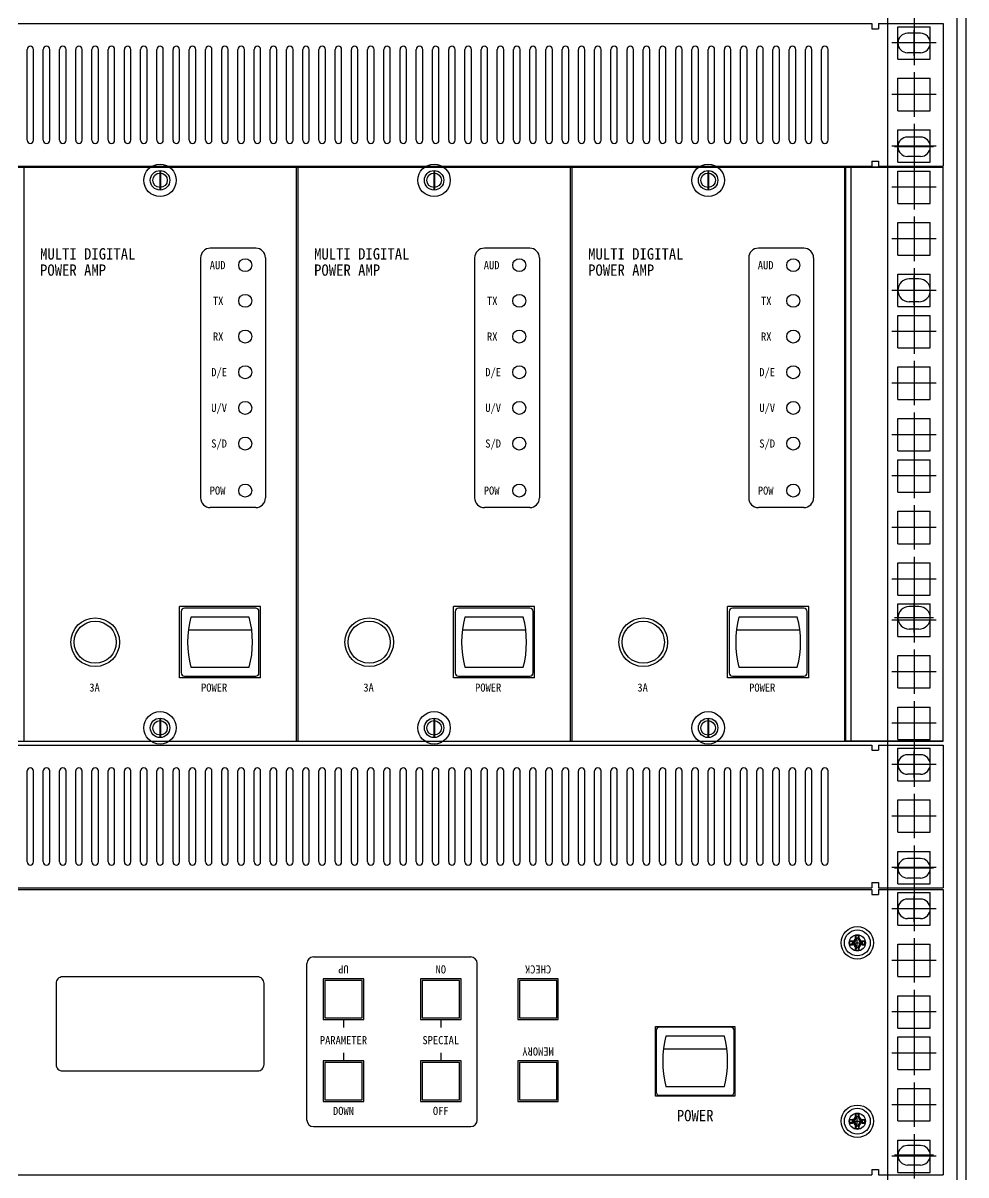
# Model space of a CAD drawing. Header units: millimetres. Extents: x 0 to 841, y 0 to 594.
# Drawn here: x 683.94 to 698.48, y 145.81 to 163.58 of the extents above; entities that cross this region are included whole.
import ezdxf
from ezdxf.enums import TextEntityAlignment as Align

# ---------------------------------------------------------------- set-up
doc = ezdxf.new("R2010")
doc.units = ezdxf.units.MM
doc.header["$LTSCALE"] = 10
doc.layers.add('LINE05', color=2, linetype='Continuous')
doc.layers.add('LINE06', color=9, linetype='Continuous')
doc.styles.get("Standard").update_dxf_attribs({"font": 'GulimChe.ttf'})

# ---------------------------------------------------------------- blocks, each defined once
blk = doc.blocks.new('sw-05')
at = {"color": 7}
for p, q in [((-12, 9.5), (-12, -9.5)), ((11, 10.5), (-11, 10.5)), ((9, 7.75), (-9, 7.75)), ((12, -9.5), (12, 9.5)), ((9.77, 3.75), (-9.77, 3.75)), ((-11, -10.5), (11, -10.5)), ((-9, -7.75), (9, -7.75))]:
    blk.add_line(p, q, dxfattribs=at)
for centre, radius, start, end in [((-11, 9.5), 1, 90, 180), ((20.53, 0), 30.53, 165.2952, 194.7048), ((-20.53, 0), 30.53, 345.2952, 14.7048), ((11, 9.5), 1, 0, 90), ((-11, -9.5), 1, 180, 270), ((11, -9.5), 1, 270, 0)]:
    blk.add_arc(centre, radius, start, end, dxfattribs=at)

msp = doc.modelspace()

# ---------------------------------------------------------------- linework, layer by layer
at = {"color": 7, "lineweight": 30}
for p, q in [((687.528, 160.104), (686.828, 160.104)), ((691.753, 160.104), (691.053, 160.104)), ((695.978, 160.104), (695.278, 160.104)), ((687.678, 159.954), (687.678, 156.254)), ((691.903, 159.954), (691.903, 156.254)), ((696.128, 159.954), (696.128, 156.254)), ((687.528, 156.104), (686.828, 156.104)), ((691.753, 156.104), (691.053, 156.104)), ((695.978, 156.104), (695.278, 156.104))]:
    msp.add_line(p, q, dxfattribs=at)
at = {"color": 7}
for p, q in [((686.678, 159.954), (686.678, 156.254)), ((690.903, 159.954), (690.903, 156.254)), ((695.128, 159.954), (695.128, 156.254))]:
    msp.add_line(p, q, dxfattribs=at)
for centre, start, end in [((686.828, 159.954), 90, 180), ((691.053, 159.954), 90, 180), ((695.278, 159.954), 90, 180), ((686.828, 156.254), 180, 270), ((691.053, 156.254), 180, 270), ((695.278, 156.254), 180, 270)]:
    msp.add_arc(centre, 0.15, start, end, dxfattribs=at)
at = {"color": 7, "lineweight": 30}
for centre, start, end in [((687.528, 159.954), 0, 90), ((691.753, 159.954), 0, 90), ((695.978, 159.954), 0, 90), ((687.528, 156.254), 270, 0), ((691.753, 156.254), 270, 0), ((695.978, 156.254), 270, 0)]:
    msp.add_arc(centre, 0.15, start, end, dxfattribs=at)
at = {"layer": 'LINE05'}
msp.add_line((698.478, 223.661), (698.478, 123.536), dxfattribs=at)
at = {"layer": 'LINE06'}
for p, q in [((697.271, 130.211), (697.271, 223.661)), ((698.341, 130.211), (698.341, 223.661)), ((697.678, 164.246), (697.678, 163.561)), ((697.678, 163.611), (697.678, 162.926)), ((675.078, 163.568), (697.028, 163.568)), ((697.028, 163.568), (697.028, 163.488)), ((697.028, 163.488), (697.128, 163.488)), ((697.128, 163.568), (697.128, 163.488)), ((697.128, 163.568), (698.128, 163.568)), ((697.428, 163.018), (697.428, 163.518)), ((697.428, 163.518), (697.928, 163.518)), ((697.778, 163.418), (697.578, 163.418)), ((697.678, 163.068), (697.678, 163.468)), ((697.928, 163.018), (697.928, 163.518)), ((698.128, 163.568), (698.128, 161.368)), ((698.02, 163.268), (697.336, 163.268)), ((697.978, 163.268), (697.378, 163.268)), ((684.003, 161.768), (684.003, 163.168)), ((684.103, 161.768), (684.103, 163.168)), ((684.253, 161.768), (684.253, 163.168)), ((684.353, 161.768), (684.353, 163.168)), ((684.503, 161.768), (684.503, 163.168)), ((684.603, 161.768), (684.603, 163.168)), ((684.753, 161.768), (684.753, 163.168)), ((684.853, 161.768), (684.853, 163.168)), ((685.003, 161.768), (685.003, 163.168)), ((685.103, 161.768), (685.103, 163.168)), ((685.253, 161.768), (685.253, 163.168)), ((685.353, 161.768), (685.353, 163.168)), ((685.503, 161.768), (685.503, 163.168)), ((685.603, 161.768), (685.603, 163.168)), ((685.753, 161.768), (685.753, 163.168)), ((685.853, 161.768), (685.853, 163.168)), ((686.003, 161.768), (686.003, 163.168)), ((686.103, 161.768), (686.103, 163.168)), ((686.253, 161.768), (686.253, 163.168)), ((686.353, 161.768), (686.353, 163.168)), ((686.503, 161.768), (686.503, 163.168)), ((686.603, 161.768), (686.603, 163.168)), ((686.753, 161.768), (686.753, 163.168)), ((686.853, 161.768), (686.853, 163.168)), ((687.003, 161.768), (687.003, 163.168)), ((687.103, 161.768), (687.103, 163.168)), ((687.253, 161.768), (687.253, 163.168)), ((687.353, 161.768), (687.353, 163.168)), ((687.503, 161.768), (687.503, 163.168)), ((687.603, 161.768), (687.603, 163.168)), ((687.753, 161.768), (687.753, 163.168)), ((687.853, 161.768), (687.853, 163.168)), ((688.003, 161.768), (688.003, 163.168)), ((688.103, 161.768), (688.103, 163.168)), ((688.253, 161.768), (688.253, 163.168)), ((688.353, 161.768), (688.353, 163.168)), ((688.503, 161.768), (688.503, 163.168)), ((688.603, 161.768), (688.603, 163.168)), ((688.753, 161.768), (688.753, 163.168)), ((688.853, 161.768), (688.853, 163.168)), ((689.003, 161.768), (689.003, 163.168)), ((689.103, 161.768), (689.103, 163.168)), ((689.253, 161.768), (689.253, 163.168)), ((689.353, 161.768), (689.353, 163.168)), ((689.503, 161.768), (689.503, 163.168)), ((689.603, 161.768), (689.603, 163.168)), ((689.753, 161.768), (689.753, 163.168)), ((689.853, 161.768), (689.853, 163.168)), ((690.003, 161.768), (690.003, 163.168)), ((690.103, 161.768), (690.103, 163.168)), ((690.253, 161.768), (690.253, 163.168)), ((690.353, 161.768), (690.353, 163.168)), ((690.503, 161.768), (690.503, 163.168)), ((690.603, 161.768), (690.603, 163.168)), ((690.753, 161.768), (690.753, 163.168)), ((690.853, 161.768), (690.853, 163.168)), ((691.003, 161.768), (691.003, 163.168)), ((691.103, 161.768), (691.103, 163.168)), ((691.253, 161.768), (691.253, 163.168)), ((691.353, 161.768), (691.353, 163.168)), ((691.503, 161.768), (691.503, 163.168)), ((691.603, 161.768), (691.603, 163.168)), ((691.753, 161.768), (691.753, 163.168)), ((691.853, 161.768), (691.853, 163.168)), ((692.003, 161.768), (692.003, 163.168)), ((692.103, 161.768), (692.103, 163.168)), ((692.253, 161.768), (692.253, 163.168)), ((692.353, 161.768), (692.353, 163.168)), ((692.503, 161.768), (692.503, 163.168)), ((692.603, 161.768), (692.603, 163.168)), ((692.753, 161.768), (692.753, 163.168)), ((692.853, 161.768), (692.853, 163.168)), ((693.003, 161.768), (693.003, 163.168)), ((693.103, 161.768), (693.103, 163.168)), ((693.253, 161.768), (693.253, 163.168)), ((693.353, 161.768), (693.353, 163.168)), ((693.503, 161.768), (693.503, 163.168)), ((693.603, 161.768), (693.603, 163.168)), ((693.753, 161.768), (693.753, 163.168)), ((693.853, 161.768), (693.853, 163.168)), ((694.003, 161.768), (694.003, 163.168)), ((694.103, 161.768), (694.103, 163.168)), ((694.253, 161.768), (694.253, 163.168)), ((694.353, 161.768), (694.353, 163.168)), ((694.503, 161.768), (694.503, 163.168)), ((694.603, 161.768), (694.603, 163.168)), ((694.753, 161.768), (694.753, 163.168)), ((694.853, 161.768), (694.853, 163.168)), ((695.003, 161.768), (695.003, 163.168)), ((695.103, 161.768), (695.103, 163.168)), ((695.253, 161.768), (695.253, 163.168)), ((695.353, 161.768), (695.353, 163.168)), ((695.503, 161.768), (695.503, 163.168)), ((695.603, 161.768), (695.603, 163.168)), ((695.753, 161.768), (695.753, 163.168)), ((695.853, 161.768), (695.853, 163.168)), ((696.003, 161.768), (696.003, 163.168)), ((696.103, 161.768), (696.103, 163.168)), ((696.253, 161.768), (696.253, 163.168)), ((696.353, 161.768), (696.353, 163.168)), ((697.778, 163.118), (697.578, 163.118)), ((697.428, 163.018), (697.928, 163.018)), ((697.428, 162.223), (697.428, 162.723)), ((697.428, 162.723), (697.928, 162.723)), ((697.678, 162.816), (697.678, 162.131)), ((697.928, 162.223), (697.928, 162.723)), ((698.02, 162.473), (697.336, 162.473)), ((697.428, 162.223), (697.928, 162.223)), ((697.678, 162.021), (697.678, 161.336)), ((697.428, 161.428), (697.428, 161.928)), ((697.428, 161.928), (697.928, 161.928)), ((697.778, 161.818), (697.578, 161.818)), ((697.678, 161.868), (697.678, 161.468)), ((697.928, 161.428), (697.928, 161.928)), ((698.02, 161.678), (697.336, 161.678)), ((697.978, 161.668), (697.378, 161.668)), ((697.028, 161.448), (697.028, 161.368)), ((697.028, 161.448), (697.128, 161.448)), ((697.128, 161.448), (697.128, 161.368)), ((697.778, 161.518), (697.578, 161.518)), ((673.978, 161.354), (698.128, 161.354)), ((675.078, 161.368), (697.028, 161.368)), ((683.953, 161.354), (688.153, 161.354)), ((683.953, 161.354), (683.953, 152.504)), ((683.953, 161.354), (688.153, 161.354)), ((683.953, 161.354), (683.953, 152.504)), ((686.048, 161.301), (686.048, 161.001)), ((686.053, 161.354), (688.153, 161.354)), ((686.053, 161.354), (688.153, 161.354)), ((686.058, 161.301), (686.058, 161.001)), ((688.153, 161.354), (688.153, 152.504)), ((688.153, 161.354), (688.153, 152.504)), ((688.178, 161.354), (692.378, 161.354)), ((688.178, 161.354), (688.178, 152.504)), ((688.178, 161.354), (692.378, 161.354)), ((688.178, 161.354), (688.178, 152.504)), ((690.273, 161.301), (690.273, 161.001)), ((690.278, 161.354), (692.378, 161.354)), ((690.278, 161.354), (692.378, 161.354)), ((690.283, 161.301), (690.283, 161.001)), ((692.378, 161.354), (692.378, 152.504)), ((692.378, 161.354), (692.378, 152.504)), ((692.403, 161.354), (696.603, 161.354)), ((692.403, 161.354), (692.403, 152.504)), ((692.403, 161.354), (696.603, 161.354)), ((692.403, 161.354), (692.403, 152.504)), ((694.498, 161.301), (694.498, 161.001)), ((694.503, 161.354), (696.603, 161.354)), ((694.503, 161.354), (696.603, 161.354)), ((694.508, 161.301), (694.508, 161.001)), ((696.603, 161.354), (696.603, 152.504)), ((696.603, 161.354), (696.603, 152.504)), ((696.628, 152.504), (696.628, 161.354)), ((698.128, 161.354), (696.628, 161.354)), ((696.708, 152.504), (696.708, 161.354)), ((697.128, 161.368), (698.128, 161.368)), ((697.428, 161.428), (697.928, 161.428)), ((697.428, 160.793), (697.428, 161.293)), ((697.428, 161.293), (697.928, 161.293)), ((697.678, 161.386), (697.678, 160.701)), ((697.928, 160.793), (697.928, 161.293)), ((698.128, 152.504), (698.128, 161.354)), ((698.02, 161.043), (697.336, 161.043)), ((697.428, 160.793), (697.928, 160.793)), ((697.678, 160.591), (697.678, 159.906)), ((697.428, 159.998), (697.428, 160.498)), ((697.428, 160.498), (697.928, 160.498)), ((697.928, 159.998), (697.928, 160.498)), ((698.02, 160.248), (697.336, 160.248)), ((697.428, 159.998), (697.928, 159.998)), ((697.428, 159.203), (697.428, 159.703)), ((697.428, 159.703), (697.928, 159.703)), ((697.678, 159.796), (697.678, 159.111)), ((697.678, 159.229), (697.678, 159.679)), ((697.928, 159.203), (697.928, 159.703)), ((697.753, 159.629), (697.603, 159.629)), ((698.02, 159.453), (697.336, 159.453)), ((697.978, 159.454), (697.378, 159.454)), ((697.428, 159.203), (697.928, 159.203)), ((697.753, 159.279), (697.603, 159.279)), ((697.678, 159.161), (697.678, 158.476)), ((697.428, 158.568), (697.428, 159.068)), ((697.428, 159.068), (697.928, 159.068)), ((697.928, 158.568), (697.928, 159.068)), ((698.02, 158.818), (697.336, 158.818)), ((697.428, 158.568), (697.928, 158.568)), ((697.428, 157.773), (697.428, 158.273)), ((697.428, 158.273), (697.928, 158.273)), ((697.678, 158.366), (697.678, 157.681)), ((697.928, 157.773), (697.928, 158.273)), ((698.02, 158.023), (697.336, 158.023)), ((697.428, 157.773), (697.928, 157.773)), ((697.678, 157.571), (697.678, 156.886)), ((697.428, 156.978), (697.428, 157.478)), ((697.428, 157.478), (697.928, 157.478)), ((697.928, 156.978), (697.928, 157.478)), ((698.02, 157.228), (697.336, 157.228)), ((697.428, 156.978), (697.928, 156.978)), ((697.428, 156.343), (697.428, 156.843)), ((697.428, 156.843), (697.928, 156.843)), ((697.678, 156.936), (697.678, 156.251)), ((697.928, 156.343), (697.928, 156.843)), ((698.02, 156.593), (697.336, 156.593)), ((697.428, 156.343), (697.928, 156.343)), ((697.678, 156.141), (697.678, 155.456)), ((697.428, 155.548), (697.428, 156.048)), ((697.428, 156.048), (697.928, 156.048)), ((697.928, 155.548), (697.928, 156.048)), ((698.02, 155.798), (697.336, 155.798)), ((697.428, 155.548), (697.928, 155.548)), ((697.428, 154.753), (697.428, 155.253)), ((697.428, 155.253), (697.928, 155.253)), ((697.678, 155.346), (697.678, 154.661)), ((697.928, 154.753), (697.928, 155.253)), ((698.02, 155.003), (697.336, 155.003)), ((697.428, 154.753), (697.928, 154.753)), ((697.678, 154.711), (697.678, 154.026)), ((687.603, 154.579), (686.353, 154.579)), ((686.353, 153.479), (686.353, 154.579)), ((687.603, 154.579), (686.353, 154.579)), ((686.353, 153.479), (686.353, 154.579)), ((687.603, 154.579), (686.353, 154.579)), ((686.353, 153.479), (686.353, 154.579)), ((687.603, 154.579), (686.353, 154.579)), ((686.353, 153.479), (686.353, 154.579)), ((687.603, 153.479), (687.603, 154.579)), ((687.603, 153.479), (687.603, 154.579)), ((687.603, 153.479), (687.603, 154.579)), ((687.603, 153.479), (687.603, 154.579)), ((691.828, 154.579), (690.578, 154.579)), ((690.578, 153.479), (690.578, 154.579)), ((691.828, 154.579), (690.578, 154.579)), ((690.578, 153.479), (690.578, 154.579)), ((691.828, 154.579), (690.578, 154.579)), ((690.578, 153.479), (690.578, 154.579)), ((691.828, 154.579), (690.578, 154.579)), ((690.578, 153.479), (690.578, 154.579)), ((691.828, 153.479), (691.828, 154.579)), ((691.828, 153.479), (691.828, 154.579)), ((691.828, 153.479), (691.828, 154.579)), ((691.828, 153.479), (691.828, 154.579)), ((696.053, 154.579), (694.803, 154.579)), ((694.803, 153.479), (694.803, 154.579)), ((696.053, 154.579), (694.803, 154.579)), ((694.803, 153.479), (694.803, 154.579)), ((696.053, 154.579), (694.803, 154.579)), ((694.803, 153.479), (694.803, 154.579)), ((696.053, 154.579), (694.803, 154.579)), ((694.803, 153.479), (694.803, 154.579)), ((696.053, 153.479), (696.053, 154.579)), ((696.053, 153.479), (696.053, 154.579)), ((696.053, 153.479), (696.053, 154.579)), ((696.053, 153.479), (696.053, 154.579)), ((697.428, 154.118), (697.428, 154.618)), ((697.428, 154.618), (697.928, 154.618)), ((697.753, 154.579), (697.603, 154.579)), ((697.678, 154.179), (697.678, 154.629)), ((697.928, 154.118), (697.928, 154.618)), ((698.02, 154.368), (697.336, 154.368)), ((697.978, 154.404), (697.378, 154.404)), ((697.753, 154.229), (697.603, 154.229)), ((697.428, 154.118), (697.928, 154.118)), ((697.428, 153.323), (697.428, 153.823)), ((697.428, 153.823), (697.928, 153.823)), ((697.678, 153.916), (697.678, 153.231)), ((697.928, 153.323), (697.928, 153.823)), ((687.603, 153.479), (686.353, 153.479)), ((687.603, 153.479), (686.353, 153.479)), ((687.603, 153.479), (686.353, 153.479)), ((687.603, 153.479), (686.353, 153.479)), ((691.828, 153.479), (690.578, 153.479)), ((691.828, 153.479), (690.578, 153.479)), ((691.828, 153.479), (690.578, 153.479)), ((691.828, 153.479), (690.578, 153.479)), ((696.053, 153.479), (694.803, 153.479)), ((696.053, 153.479), (694.803, 153.479)), ((696.053, 153.479), (694.803, 153.479)), ((696.053, 153.479), (694.803, 153.479)), ((698.02, 153.573), (697.336, 153.573)), ((697.428, 153.323), (697.928, 153.323)), ((697.678, 153.121), (697.678, 152.436)), ((697.428, 152.528), (697.428, 153.028)), ((697.428, 153.028), (697.928, 153.028)), ((697.928, 152.528), (697.928, 153.028)), ((686.048, 152.858), (686.048, 152.558)), ((686.058, 152.858), (686.058, 152.558)), ((690.273, 152.858), (690.273, 152.558)), ((690.283, 152.858), (690.283, 152.558)), ((694.498, 152.858), (694.498, 152.558)), ((694.508, 152.858), (694.508, 152.558)), ((698.02, 152.778), (697.336, 152.778)), ((673.978, 152.504), (698.128, 152.504)), ((675.078, 152.443), (697.028, 152.443)), ((683.953, 152.504), (688.153, 152.504)), ((683.953, 152.504), (688.153, 152.504)), ((688.178, 152.504), (692.378, 152.504)), ((688.178, 152.504), (692.378, 152.504)), ((692.403, 152.504), (696.603, 152.504)), ((692.403, 152.504), (696.603, 152.504)), ((698.128, 152.504), (696.628, 152.504)), ((697.028, 152.443), (697.028, 152.363)), ((697.128, 152.443), (697.128, 152.363)), ((697.128, 152.443), (698.128, 152.443)), ((697.428, 152.528), (697.928, 152.528)), ((697.428, 151.893), (697.428, 152.393)), ((697.428, 152.393), (697.928, 152.393)), ((697.678, 152.486), (697.678, 151.801)), ((697.928, 151.893), (697.928, 152.393)), ((698.128, 152.443), (698.128, 150.243)), ((697.028, 152.363), (697.128, 152.363)), ((697.778, 152.293), (697.578, 152.293)), ((697.678, 151.943), (697.678, 152.343)), ((684.003, 150.643), (684.003, 152.043)), ((684.103, 150.643), (684.103, 152.043)), ((684.253, 150.643), (684.253, 152.043)), ((684.353, 150.643), (684.353, 152.043)), ((684.503, 150.643), (684.503, 152.043)), ((684.603, 150.643), (684.603, 152.043)), ((684.753, 150.643), (684.753, 152.043)), ((684.853, 150.643), (684.853, 152.043)), ((685.003, 150.643), (685.003, 152.043)), ((685.103, 150.643), (685.103, 152.043)), ((685.253, 150.643), (685.253, 152.043)), ((685.353, 150.643), (685.353, 152.043)), ((685.503, 150.643), (685.503, 152.043)), ((685.603, 150.643), (685.603, 152.043)), ((685.753, 150.643), (685.753, 152.043)), ((685.853, 150.643), (685.853, 152.043)), ((686.003, 150.643), (686.003, 152.043)), ((686.103, 150.643), (686.103, 152.043)), ((686.253, 150.643), (686.253, 152.043)), ((686.353, 150.643), (686.353, 152.043)), ((686.503, 150.643), (686.503, 152.043)), ((686.603, 150.643), (686.603, 152.043)), ((686.753, 150.643), (686.753, 152.043)), ((686.853, 150.643), (686.853, 152.043)), ((687.003, 150.643), (687.003, 152.043)), ((687.103, 150.643), (687.103, 152.043)), ((687.253, 150.643), (687.253, 152.043)), ((687.353, 150.643), (687.353, 152.043)), ((687.503, 150.643), (687.503, 152.043)), ((687.603, 150.643), (687.603, 152.043)), ((687.753, 150.643), (687.753, 152.043)), ((687.853, 150.643), (687.853, 152.043)), ((688.003, 150.643), (688.003, 152.043)), ((688.103, 150.643), (688.103, 152.043)), ((688.253, 150.643), (688.253, 152.043)), ((688.353, 150.643), (688.353, 152.043)), ((688.503, 150.643), (688.503, 152.043)), ((688.603, 150.643), (688.603, 152.043)), ((688.753, 150.643), (688.753, 152.043)), ((688.853, 150.643), (688.853, 152.043)), ((689.003, 150.643), (689.003, 152.043)), ((689.103, 150.643), (689.103, 152.043)), ((689.253, 150.643), (689.253, 152.043)), ((689.353, 150.643), (689.353, 152.043)), ((689.503, 150.643), (689.503, 152.043)), ((689.603, 150.643), (689.603, 152.043)), ((689.753, 150.643), (689.753, 152.043)), ((689.853, 150.643), (689.853, 152.043)), ((690.003, 150.643), (690.003, 152.043)), ((690.103, 150.643), (690.103, 152.043)), ((690.253, 150.643), (690.253, 152.043)), ((690.353, 150.643), (690.353, 152.043)), ((690.503, 150.643), (690.503, 152.043)), ((690.603, 150.643), (690.603, 152.043)), ((690.753, 150.643), (690.753, 152.043)), ((690.853, 150.643), (690.853, 152.043)), ((691.003, 150.643), (691.003, 152.043)), ((691.103, 150.643), (691.103, 152.043)), ((691.253, 150.643), (691.253, 152.043)), ((691.353, 150.643), (691.353, 152.043)), ((691.503, 150.643), (691.503, 152.043)), ((691.603, 150.643), (691.603, 152.043)), ((691.753, 150.643), (691.753, 152.043)), ((691.853, 150.643), (691.853, 152.043)), ((692.003, 150.643), (692.003, 152.043)), ((692.103, 150.643), (692.103, 152.043)), ((692.253, 150.643), (692.253, 152.043)), ((692.353, 150.643), (692.353, 152.043)), ((692.503, 150.643), (692.503, 152.043)), ((692.603, 150.643), (692.603, 152.043)), ((692.753, 150.643), (692.753, 152.043)), ((692.853, 150.643), (692.853, 152.043)), ((693.003, 150.643), (693.003, 152.043)), ((693.103, 150.643), (693.103, 152.043)), ((693.253, 150.643), (693.253, 152.043)), ((693.353, 150.643), (693.353, 152.043)), ((693.503, 150.643), (693.503, 152.043)), ((693.603, 150.643), (693.603, 152.043)), ((693.753, 150.643), (693.753, 152.043)), ((693.853, 150.643), (693.853, 152.043)), ((694.003, 150.643), (694.003, 152.043)), ((694.103, 150.643), (694.103, 152.043)), ((694.253, 150.643), (694.253, 152.043)), ((694.353, 150.643), (694.353, 152.043)), ((694.503, 150.643), (694.503, 152.043)), ((694.603, 150.643), (694.603, 152.043)), ((694.753, 150.643), (694.753, 152.043)), ((694.853, 150.643), (694.853, 152.043)), ((695.003, 150.643), (695.003, 152.043)), ((695.103, 150.643), (695.103, 152.043)), ((695.253, 150.643), (695.253, 152.043)), ((695.353, 150.643), (695.353, 152.043)), ((695.503, 150.643), (695.503, 152.043)), ((695.603, 150.643), (695.603, 152.043)), ((695.753, 150.643), (695.753, 152.043)), ((695.853, 150.643), (695.853, 152.043)), ((696.003, 150.643), (696.003, 152.043)), ((696.103, 150.643), (696.103, 152.043)), ((696.253, 150.643), (696.253, 152.043)), ((696.353, 150.643), (696.353, 152.043)), ((698.02, 152.143), (697.336, 152.143)), ((697.978, 152.143), (697.378, 152.143)), ((697.428, 151.893), (697.928, 151.893)), ((697.778, 151.993), (697.578, 151.993)), ((697.678, 151.691), (697.678, 151.006)), ((697.428, 151.098), (697.428, 151.598)), ((697.428, 151.598), (697.928, 151.598)), ((697.928, 151.098), (697.928, 151.598)), ((698.02, 151.348), (697.336, 151.348)), ((697.428, 151.098), (697.928, 151.098)), ((697.428, 150.303), (697.428, 150.803)), ((697.428, 150.803), (697.928, 150.803)), ((697.678, 150.896), (697.678, 150.211)), ((697.928, 150.303), (697.928, 150.803)), ((697.778, 150.693), (697.578, 150.693)), ((697.678, 150.743), (697.678, 150.343)), ((698.02, 150.553), (697.336, 150.553)), ((697.978, 150.543), (697.378, 150.543)), ((697.028, 150.323), (697.028, 150.243)), ((697.028, 150.323), (697.128, 150.323)), ((697.128, 150.323), (697.128, 150.243)), ((697.428, 150.303), (697.928, 150.303)), ((697.778, 150.393), (697.578, 150.393)), ((697.678, 150.261), (697.678, 149.576)), ((675.078, 150.243), (697.028, 150.243)), ((675.078, 150.218), (697.028, 150.218)), ((697.028, 150.218), (697.028, 150.138)), ((697.028, 150.138), (697.128, 150.138)), ((697.128, 150.243), (698.128, 150.243)), ((697.128, 150.218), (697.128, 150.138)), ((697.128, 150.218), (698.128, 150.218)), ((697.428, 149.668), (697.428, 150.168)), ((697.428, 150.168), (697.928, 150.168)), ((697.678, 149.718), (697.678, 150.118)), ((697.928, 149.668), (697.928, 150.168)), ((698.128, 150.218), (698.128, 145.818)), ((698.02, 149.918), (697.336, 149.918)), ((697.978, 149.918), (697.378, 149.918)), ((697.778, 150.068), (697.578, 150.068)), ((697.778, 149.768), (697.578, 149.768)), ((697.428, 149.668), (697.928, 149.668)), ((696.689, 149.422), (696.729, 149.422)), ((696.689, 149.365), (696.689, 149.422)), ((696.729, 149.405), (696.689, 149.422)), ((696.729, 149.382), (696.689, 149.365)), ((696.729, 149.405), (696.729, 149.382)), ((696.729, 149.393), (696.877, 149.393)), ((696.775, 149.508), (696.832, 149.508)), ((696.775, 149.468), (696.775, 149.508)), ((696.792, 149.468), (696.775, 149.508)), ((696.815, 149.468), (696.792, 149.468)), ((696.803, 149.319), (696.803, 149.468)), ((696.815, 149.468), (696.832, 149.508)), ((696.832, 149.468), (696.832, 149.508)), ((696.877, 149.422), (696.917, 149.422)), ((696.877, 149.405), (696.917, 149.422)), ((696.877, 149.405), (696.877, 149.382)), ((696.877, 149.382), (696.917, 149.365)), ((696.917, 149.365), (696.917, 149.422)), ((697.428, 148.873), (697.428, 149.373)), ((697.428, 149.373), (697.928, 149.373)), ((697.678, 149.466), (697.678, 148.781)), ((697.928, 148.873), (697.928, 149.373)), ((696.689, 149.365), (696.729, 149.365)), ((696.775, 149.279), (696.775, 149.319)), ((696.792, 149.319), (696.775, 149.279)), ((696.775, 149.279), (696.832, 149.279)), ((696.815, 149.319), (696.792, 149.319)), ((696.815, 149.319), (696.832, 149.279)), ((696.832, 149.279), (696.832, 149.319)), ((696.877, 149.365), (696.917, 149.365)), ((688.318, 146.66), (688.318, 149.077)), ((688.418, 149.177), (690.843, 149.177)), ((690.943, 146.66), (690.943, 149.077)), ((698.02, 149.123), (697.336, 149.123)), ((697.428, 148.873), (697.928, 148.873)), ((697.678, 148.671), (697.678, 147.986)), ((697.428, 148.078), (697.428, 148.578)), ((697.428, 148.578), (697.928, 148.578)), ((697.928, 148.078), (697.928, 148.578)), ((698.02, 148.328), (697.336, 148.328)), ((688.881, 148.214), (688.881, 148.088)), ((690.381, 148.214), (690.381, 148.088)), ((693.703, 148.043), (693.703, 147.093)), ((694.853, 148.093), (693.753, 148.093)), ((694.753, 147.956), (693.853, 147.956)), ((694.903, 147.093), (694.903, 148.043)), ((697.428, 148.078), (697.928, 148.078)), ((697.678, 148.036), (697.678, 147.351)), ((697.428, 147.443), (697.428, 147.943)), ((697.428, 147.943), (697.928, 147.943)), ((697.928, 147.443), (697.928, 147.943)), ((688.881, 147.699), (688.881, 147.573)), ((690.381, 147.699), (690.381, 147.573)), ((694.792, 147.756), (693.815, 147.756)), ((698.02, 147.693), (697.336, 147.693)), ((697.428, 147.443), (697.928, 147.443)), ((697.678, 147.241), (697.678, 146.556)), ((693.853, 147.181), (694.753, 147.181)), ((697.428, 146.648), (697.428, 147.148)), ((697.428, 147.148), (697.928, 147.148)), ((697.928, 146.648), (697.928, 147.148)), ((693.753, 147.043), (694.853, 147.043)), ((698.02, 146.898), (697.336, 146.898)), ((696.775, 146.758), (696.832, 146.758)), ((696.775, 146.718), (696.775, 146.758)), ((696.792, 146.718), (696.775, 146.758)), ((696.815, 146.718), (696.792, 146.718)), ((696.803, 146.569), (696.803, 146.718)), ((696.815, 146.718), (696.832, 146.758)), ((696.832, 146.718), (696.832, 146.758)), ((688.418, 146.56), (690.843, 146.56)), ((696.689, 146.672), (696.729, 146.672)), ((696.689, 146.615), (696.689, 146.672)), ((696.729, 146.655), (696.689, 146.672)), ((696.729, 146.632), (696.689, 146.615)), ((696.689, 146.615), (696.729, 146.615)), ((696.729, 146.655), (696.729, 146.632)), ((696.729, 146.643), (696.877, 146.643)), ((696.775, 146.529), (696.775, 146.569)), ((696.792, 146.569), (696.775, 146.529)), ((696.775, 146.529), (696.832, 146.529)), ((696.815, 146.569), (696.792, 146.569)), ((696.815, 146.569), (696.832, 146.529)), ((696.832, 146.529), (696.832, 146.569)), ((696.877, 146.672), (696.917, 146.672)), ((696.877, 146.655), (696.917, 146.672)), ((696.877, 146.655), (696.877, 146.632)), ((696.877, 146.632), (696.917, 146.615)), ((696.877, 146.615), (696.917, 146.615)), ((696.917, 146.615), (696.917, 146.672)), ((697.428, 146.648), (697.928, 146.648)), ((697.428, 145.853), (697.428, 146.353)), ((697.428, 146.353), (697.928, 146.353)), ((697.678, 146.446), (697.678, 145.761)), ((697.928, 145.853), (697.928, 146.353)), ((697.778, 146.268), (697.578, 146.268)), ((697.678, 146.318), (697.678, 145.918)), ((698.02, 146.103), (697.336, 146.103)), ((697.978, 146.118), (697.378, 146.118)), ((675.078, 145.818), (697.028, 145.818)), ((697.028, 145.898), (697.028, 145.818)), ((697.028, 145.898), (697.128, 145.898)), ((697.128, 145.898), (697.128, 145.818)), ((697.128, 145.818), (698.128, 145.818)), ((697.428, 145.853), (697.928, 145.853)), ((697.778, 145.968), (697.578, 145.968))]:
    msp.add_line(p, q, dxfattribs=at)
msp.add_lwpolyline([(684.55, 147.418), (687.556, 147.418, 0.414214), (687.656, 147.518), (687.656, 148.769, 0.414214), (687.556, 148.869), (684.55, 148.869, 0.414214), (684.45, 148.769), (684.45, 147.518, 0.414214)], format="xyb", close=True, dxfattribs=at)
for points in [[(688.568, 148.214), (689.193, 148.214), (689.193, 148.839), (688.568, 148.839)], [(688.568, 148.214), (689.193, 148.214), (689.193, 148.839), (688.568, 148.839)], [(688.568, 148.214), (689.193, 148.214), (689.193, 148.839), (688.568, 148.839)], [(688.568, 148.214), (689.193, 148.214), (689.193, 148.839), (688.568, 148.839)], [(690.068, 148.214), (690.693, 148.214), (690.693, 148.839), (690.068, 148.839)], [(690.068, 148.214), (690.693, 148.214), (690.693, 148.839), (690.068, 148.839)], [(690.068, 148.214), (690.693, 148.214), (690.693, 148.839), (690.068, 148.839)], [(690.068, 148.214), (690.693, 148.214), (690.693, 148.839), (690.068, 148.839)], [(691.568, 148.214), (692.193, 148.214), (692.193, 148.839), (691.568, 148.839)], [(691.568, 148.214), (692.193, 148.214), (692.193, 148.839), (691.568, 148.839)], [(688.593, 148.239), (689.168, 148.239), (689.168, 148.814), (688.593, 148.814)], [(688.593, 148.239), (689.168, 148.239), (689.168, 148.814), (688.593, 148.814)], [(690.093, 148.239), (690.668, 148.239), (690.668, 148.814), (690.093, 148.814)], [(690.093, 148.239), (690.668, 148.239), (690.668, 148.814), (690.093, 148.814)], [(691.593, 148.239), (692.168, 148.239), (692.168, 148.814), (691.593, 148.814)], [(693.691, 147.031), (693.691, 148.106), (694.916, 148.106), (694.916, 147.031)], [(693.691, 147.031), (693.691, 148.106), (694.916, 148.106), (694.916, 147.031)], [(688.568, 146.948), (689.193, 146.948), (689.193, 147.573), (688.568, 147.573)], [(688.568, 146.948), (689.193, 146.948), (689.193, 147.573), (688.568, 147.573)], [(688.568, 146.948), (689.193, 146.948), (689.193, 147.573), (688.568, 147.573)], [(688.568, 146.948), (689.193, 146.948), (689.193, 147.573), (688.568, 147.573)], [(688.593, 146.973), (689.168, 146.973), (689.168, 147.548), (688.593, 147.548)], [(688.593, 146.973), (689.168, 146.973), (689.168, 147.548), (688.593, 147.548)], [(690.068, 146.948), (690.693, 146.948), (690.693, 147.573), (690.068, 147.573)], [(690.068, 146.948), (690.693, 146.948), (690.693, 147.573), (690.068, 147.573)], [(690.068, 146.948), (690.693, 146.948), (690.693, 147.573), (690.068, 147.573)], [(690.068, 146.948), (690.693, 146.948), (690.693, 147.573), (690.068, 147.573)], [(690.093, 146.973), (690.668, 146.973), (690.668, 147.548), (690.093, 147.548)], [(690.093, 146.973), (690.668, 146.973), (690.668, 147.548), (690.093, 147.548)], [(691.568, 146.948), (692.193, 146.948), (692.193, 147.573), (691.568, 147.573)], [(691.568, 146.948), (692.193, 146.948), (692.193, 147.573), (691.568, 147.573)], [(691.593, 146.973), (692.168, 146.973), (692.168, 147.548), (691.593, 147.548)]]:
    msp.add_lwpolyline(points, close=True, dxfattribs=at)
for centre, radius in [((686.053, 161.151), 0.25), ((686.053, 161.151), 0.15), ((690.278, 161.151), 0.25), ((690.278, 161.151), 0.15), ((694.503, 161.151), 0.25), ((694.503, 161.151), 0.15), ((686.053, 161.151), 0.112), ((686.053, 161.151), 0.112), ((690.278, 161.151), 0.112), ((690.278, 161.151), 0.112), ((694.503, 161.151), 0.112), ((694.503, 161.151), 0.112), ((687.366, 159.842), 0.1), ((687.366, 159.842), 0.1), ((691.591, 159.842), 0.1), ((691.591, 159.842), 0.1), ((695.816, 159.842), 0.1), ((695.816, 159.842), 0.1), ((687.366, 159.292), 0.1), ((687.366, 159.292), 0.1), ((687.366, 159.292), 0.1), ((687.366, 159.292), 0.1), ((691.591, 159.292), 0.1), ((691.591, 159.292), 0.1), ((691.591, 159.292), 0.1), ((691.591, 159.292), 0.1), ((695.816, 159.292), 0.1), ((695.816, 159.292), 0.1), ((695.816, 159.292), 0.1), ((695.816, 159.292), 0.1), ((687.366, 158.742), 0.1), ((687.366, 158.742), 0.1), ((687.366, 158.742), 0.1), ((687.366, 158.742), 0.1), ((691.591, 158.742), 0.1), ((691.591, 158.742), 0.1), ((691.591, 158.742), 0.1), ((691.591, 158.742), 0.1), ((695.816, 158.742), 0.1), ((695.816, 158.742), 0.1), ((695.816, 158.742), 0.1), ((695.816, 158.742), 0.1), ((687.366, 158.192), 0.1), ((687.366, 158.192), 0.1), ((687.366, 158.192), 0.1), ((687.366, 158.192), 0.1), ((691.591, 158.192), 0.1), ((691.591, 158.192), 0.1), ((691.591, 158.192), 0.1), ((691.591, 158.192), 0.1), ((695.816, 158.192), 0.1), ((695.816, 158.192), 0.1), ((695.816, 158.192), 0.1), ((695.816, 158.192), 0.1), ((687.366, 157.642), 0.1), ((687.366, 157.642), 0.1), ((687.366, 157.642), 0.1), ((687.366, 157.642), 0.1), ((691.591, 157.642), 0.1), ((691.591, 157.642), 0.1), ((691.591, 157.642), 0.1), ((691.591, 157.642), 0.1), ((695.816, 157.642), 0.1), ((695.816, 157.642), 0.1), ((695.816, 157.642), 0.1), ((695.816, 157.642), 0.1), ((687.366, 157.092), 0.1), ((687.366, 157.092), 0.1), ((687.366, 157.092), 0.1), ((687.366, 157.092), 0.1), ((691.591, 157.092), 0.1), ((691.591, 157.092), 0.1), ((691.591, 157.092), 0.1), ((691.591, 157.092), 0.1), ((695.816, 157.092), 0.1), ((695.816, 157.092), 0.1), ((695.816, 157.092), 0.1), ((695.816, 157.092), 0.1), ((687.366, 156.367), 0.1), ((687.366, 156.367), 0.1), ((687.366, 156.367), 0.1), ((687.366, 156.367), 0.1), ((691.591, 156.367), 0.1), ((691.591, 156.367), 0.1), ((691.591, 156.367), 0.1), ((691.591, 156.367), 0.1), ((695.816, 156.367), 0.1), ((695.816, 156.367), 0.1), ((695.816, 156.367), 0.1), ((695.816, 156.367), 0.1), ((685.053, 154.029), 0.375), ((685.053, 154.029, -0.1), 0.325), ((689.278, 154.029), 0.375), ((689.278, 154.029, -0.1), 0.325), ((693.503, 154.029), 0.375), ((693.503, 154.029, -0.1), 0.325), ((686.053, 152.708), 0.25), ((690.278, 152.708), 0.25), ((694.503, 152.708), 0.25), ((686.053, 152.708), 0.15), ((686.053, 152.708), 0.112), ((686.053, 152.708), 0.112), ((690.278, 152.708), 0.15), ((690.278, 152.708), 0.112), ((690.278, 152.708), 0.112), ((694.503, 152.708), 0.15), ((694.503, 152.708), 0.112), ((694.503, 152.708), 0.112), ((696.803, 149.393), 0.25), ((696.803, 149.393), 0.2), ((696.803, 149.393), 0.125), ((696.803, 146.643), 0.25), ((696.803, 146.643), 0.2), ((696.803, 146.643), 0.125)]:
    msp.add_circle(centre, radius, dxfattribs=at)
for centre, radius, start, end in [((697.578, 163.268), 0.15, 90, 270), ((697.778, 163.268), 0.15, 270, 90), ((684.053, 163.168), 0.05, 0, 180), ((684.303, 163.168), 0.05, 0, 180), ((684.553, 163.168), 0.05, 0, 180), ((684.803, 163.168), 0.05, 0, 180), ((685.053, 163.168), 0.05, 0, 180), ((685.303, 163.168), 0.05, 0, 180), ((685.553, 163.168), 0.05, 0, 180), ((685.803, 163.168), 0.05, 0, 180), ((686.053, 163.168), 0.05, 0, 180), ((686.303, 163.168), 0.05, 0, 180), ((686.553, 163.168), 0.05, 0, 180), ((686.803, 163.168), 0.05, 0, 180), ((687.053, 163.168), 0.05, 0, 180), ((687.303, 163.168), 0.05, 0, 180), ((687.553, 163.168), 0.05, 0, 180), ((687.803, 163.168), 0.05, 0, 180), ((688.053, 163.168), 0.05, 0, 180), ((688.303, 163.168), 0.05, 0, 180), ((688.553, 163.168), 0.05, 0, 180), ((688.803, 163.168), 0.05, 0, 180), ((689.053, 163.168), 0.05, 0, 180), ((689.303, 163.168), 0.05, 0, 180), ((689.553, 163.168), 0.05, 0, 180), ((689.803, 163.168), 0.05, 0, 180), ((690.053, 163.168), 0.05, 0, 180), ((690.303, 163.168), 0.05, 0, 180), ((690.553, 163.168), 0.05, 0, 180), ((690.803, 163.168), 0.05, 0, 180), ((691.053, 163.168), 0.05, 0, 180), ((691.303, 163.168), 0.05, 0, 180), ((691.553, 163.168), 0.05, 0, 180), ((691.803, 163.168), 0.05, 0, 180), ((692.053, 163.168), 0.05, 0, 180), ((692.303, 163.168), 0.05, 0, 180), ((692.553, 163.168), 0.05, 0, 180), ((692.803, 163.168), 0.05, 0, 180), ((693.053, 163.168), 0.05, 0, 180), ((693.303, 163.168), 0.05, 0, 180), ((693.553, 163.168), 0.05, 0, 180), ((693.803, 163.168), 0.05, 0, 180), ((694.053, 163.168), 0.05, 0, 180), ((694.303, 163.168), 0.05, 0, 180), ((694.553, 163.168), 0.05, 0, 180), ((694.803, 163.168), 0.05, 0, 180), ((695.053, 163.168), 0.05, 0, 180), ((695.303, 163.168), 0.05, 0, 180), ((695.553, 163.168), 0.05, 0, 180), ((695.803, 163.168), 0.05, 0, 180), ((696.053, 163.168), 0.05, 0, 180), ((696.303, 163.168), 0.05, 0, 180), ((697.578, 161.668), 0.15, 90, 270), ((697.778, 161.668), 0.15, 270, 90), ((684.053, 161.768), 0.05, 180, 0), ((684.303, 161.768), 0.05, 180, 0), ((684.553, 161.768), 0.05, 180, 0), ((684.803, 161.768), 0.05, 180, 0), ((685.053, 161.768), 0.05, 180, 0), ((685.303, 161.768), 0.05, 180, 0), ((685.553, 161.768), 0.05, 180, 0), ((685.803, 161.768), 0.05, 180, 0), ((686.053, 161.768), 0.05, 180, 0), ((686.303, 161.768), 0.05, 180, 0), ((686.553, 161.768), 0.05, 180, 0), ((686.803, 161.768), 0.05, 180, 0), ((687.053, 161.768), 0.05, 180, 0), ((687.303, 161.768), 0.05, 180, 0), ((687.553, 161.768), 0.05, 180, 0), ((687.803, 161.768), 0.05, 180, 0), ((688.053, 161.768), 0.05, 180, 0), ((688.303, 161.768), 0.05, 180, 0), ((688.553, 161.768), 0.05, 180, 0), ((688.803, 161.768), 0.05, 180, 0), ((689.053, 161.768), 0.05, 180, 0), ((689.303, 161.768), 0.05, 180, 0), ((689.553, 161.768), 0.05, 180, 0), ((689.803, 161.768), 0.05, 180, 0), ((690.053, 161.768), 0.05, 180, 0), ((690.303, 161.768), 0.05, 180, 0), ((690.553, 161.768), 0.05, 180, 0), ((690.803, 161.768), 0.05, 180, 0), ((691.053, 161.768), 0.05, 180, 0), ((691.303, 161.768), 0.05, 180, 0), ((691.553, 161.768), 0.05, 180, 0), ((691.803, 161.768), 0.05, 180, 0), ((692.053, 161.768), 0.05, 180, 0), ((692.303, 161.768), 0.05, 180, 0), ((692.553, 161.768), 0.05, 180, 0), ((692.803, 161.768), 0.05, 180, 0), ((693.053, 161.768), 0.05, 180, 0), ((693.303, 161.768), 0.05, 180, 0), ((693.553, 161.768), 0.05, 180, 0), ((693.803, 161.768), 0.05, 180, 0), ((694.053, 161.768), 0.05, 180, 0), ((694.303, 161.768), 0.05, 180, 0), ((694.553, 161.768), 0.05, 180, 0), ((694.803, 161.768), 0.05, 180, 0), ((695.053, 161.768), 0.05, 180, 0), ((695.303, 161.768), 0.05, 180, 0), ((695.553, 161.768), 0.05, 180, 0), ((695.803, 161.768), 0.05, 180, 0), ((696.053, 161.768), 0.05, 180, 0), ((696.303, 161.768), 0.05, 180, 0), ((697.603, 159.454), 0.175, 90, 270), ((697.753, 159.454), 0.175, 270, 90), ((697.603, 154.404), 0.175, 90, 270), ((697.753, 154.404), 0.175, 270, 90), ((697.578, 152.143), 0.15, 90, 270), ((697.778, 152.143), 0.15, 270, 90), ((684.053, 152.043), 0.05, 0, 180), ((684.303, 152.043), 0.05, 0, 180), ((684.553, 152.043), 0.05, 0, 180), ((684.803, 152.043), 0.05, 0, 180), ((685.053, 152.043), 0.05, 0, 180), ((685.303, 152.043), 0.05, 0, 180), ((685.553, 152.043), 0.05, 0, 180), ((685.803, 152.043), 0.05, 0, 180), ((686.053, 152.043), 0.05, 0, 180), ((686.303, 152.043), 0.05, 0, 180), ((686.553, 152.043), 0.05, 0, 180), ((686.803, 152.043), 0.05, 0, 180), ((687.053, 152.043), 0.05, 0, 180), ((687.303, 152.043), 0.05, 0, 180), ((687.553, 152.043), 0.05, 0, 180), ((687.803, 152.043), 0.05, 0, 180), ((688.053, 152.043), 0.05, 0, 180), ((688.303, 152.043), 0.05, 0, 180), ((688.553, 152.043), 0.05, 0, 180), ((688.803, 152.043), 0.05, 0, 180), ((689.053, 152.043), 0.05, 0, 180), ((689.303, 152.043), 0.05, 0, 180), ((689.553, 152.043), 0.05, 0, 180), ((689.803, 152.043), 0.05, 0, 180), ((690.053, 152.043), 0.05, 0, 180), ((690.303, 152.043), 0.05, 0, 180), ((690.553, 152.043), 0.05, 0, 180), ((690.803, 152.043), 0.05, 0, 180), ((691.053, 152.043), 0.05, 0, 180), ((691.303, 152.043), 0.05, 0, 180), ((691.553, 152.043), 0.05, 0, 180), ((691.803, 152.043), 0.05, 0, 180), ((692.053, 152.043), 0.05, 0, 180), ((692.303, 152.043), 0.05, 0, 180), ((692.553, 152.043), 0.05, 0, 180), ((692.803, 152.043), 0.05, 0, 180), ((693.053, 152.043), 0.05, 0, 180), ((693.303, 152.043), 0.05, 0, 180), ((693.553, 152.043), 0.05, 0, 180), ((693.803, 152.043), 0.05, 0, 180), ((694.053, 152.043), 0.05, 0, 180), ((694.303, 152.043), 0.05, 0, 180), ((694.553, 152.043), 0.05, 0, 180), ((694.803, 152.043), 0.05, 0, 180), ((695.053, 152.043), 0.05, 0, 180), ((695.303, 152.043), 0.05, 0, 180), ((695.553, 152.043), 0.05, 0, 180), ((695.803, 152.043), 0.05, 0, 180), ((696.053, 152.043), 0.05, 0, 180), ((696.303, 152.043), 0.05, 0, 180), ((684.053, 150.643), 0.05, 180, 0), ((684.303, 150.643), 0.05, 180, 0), ((684.553, 150.643), 0.05, 180, 0), ((684.803, 150.643), 0.05, 180, 0), ((685.053, 150.643), 0.05, 180, 0), ((685.303, 150.643), 0.05, 180, 0), ((685.553, 150.643), 0.05, 180, 0), ((685.803, 150.643), 0.05, 180, 0), ((686.053, 150.643), 0.05, 180, 0), ((686.303, 150.643), 0.05, 180, 0), ((686.553, 150.643), 0.05, 180, 0), ((686.803, 150.643), 0.05, 180, 0), ((687.053, 150.643), 0.05, 180, 0), ((687.303, 150.643), 0.05, 180, 0), ((687.553, 150.643), 0.05, 180, 0), ((687.803, 150.643), 0.05, 180, 0), ((688.053, 150.643), 0.05, 180, 0), ((688.303, 150.643), 0.05, 180, 0), ((688.553, 150.643), 0.05, 180, 0), ((688.803, 150.643), 0.05, 180, 0), ((689.053, 150.643), 0.05, 180, 0), ((689.303, 150.643), 0.05, 180, 0), ((689.553, 150.643), 0.05, 180, 0), ((689.803, 150.643), 0.05, 180, 0), ((690.053, 150.643), 0.05, 180, 0), ((690.303, 150.643), 0.05, 180, 0), ((690.553, 150.643), 0.05, 180, 0), ((690.803, 150.643), 0.05, 180, 0), ((691.053, 150.643), 0.05, 180, 0), ((691.303, 150.643), 0.05, 180, 0), ((691.553, 150.643), 0.05, 180, 0), ((691.803, 150.643), 0.05, 180, 0), ((692.053, 150.643), 0.05, 180, 0), ((692.303, 150.643), 0.05, 180, 0), ((692.553, 150.643), 0.05, 180, 0), ((692.803, 150.643), 0.05, 180, 0), ((693.053, 150.643), 0.05, 180, 0), ((693.303, 150.643), 0.05, 180, 0), ((693.553, 150.643), 0.05, 180, 0), ((693.803, 150.643), 0.05, 180, 0), ((694.053, 150.643), 0.05, 180, 0), ((694.303, 150.643), 0.05, 180, 0), ((694.553, 150.643), 0.05, 180, 0), ((694.803, 150.643), 0.05, 180, 0), ((695.053, 150.643), 0.05, 180, 0), ((695.303, 150.643), 0.05, 180, 0), ((695.553, 150.643), 0.05, 180, 0), ((695.803, 150.643), 0.05, 180, 0), ((696.053, 150.643), 0.05, 180, 0), ((696.303, 150.643), 0.05, 180, 0), ((697.578, 150.543), 0.15, 90, 270), ((697.778, 150.543), 0.15, 270, 90), ((697.578, 149.918), 0.15, 90, 270), ((697.778, 149.918), 0.15, 270, 90), ((696.729, 149.468), 0.0457, 270, 0), ((696.729, 149.468), 0.0629, 270, 0), ((696.729, 149.319), 0.0629, 0, 90), ((696.877, 149.468), 0.0629, 180, 270), ((696.877, 149.319), 0.0629, 90, 180), ((696.877, 149.468), 0.0457, 180, 270), ((696.729, 149.319), 0.0457, 0, 90), ((696.877, 149.319), 0.0457, 90, 180), ((688.418, 149.077), 0.1, 90, 180), ((690.843, 149.077), 0.1, 0, 90), ((693.753, 148.043), 0.05, 90, 180), ((695.33, 147.568), 1.527, 165.2952, 194.7048), ((693.277, 147.568), 1.527, 345.2952, 14.7048), ((694.853, 148.043), 0.05, 0, 90), ((693.753, 147.093), 0.05, 180, 270), ((694.853, 147.093), 0.05, 270, 0), ((696.729, 146.718), 0.0457, 270, 0), ((696.729, 146.718), 0.0629, 270, 0), ((696.877, 146.718), 0.0629, 180, 270), ((696.877, 146.718), 0.0457, 180, 270), ((688.418, 146.66), 0.1, 180, 270), ((690.843, 146.66), 0.1, 270, 0), ((696.729, 146.569), 0.0629, 0, 90), ((696.729, 146.569), 0.0457, 0, 90), ((696.877, 146.569), 0.0629, 90, 180), ((696.877, 146.569), 0.0457, 90, 180), ((697.578, 146.118), 0.15, 90, 270), ((697.778, 146.118), 0.15, 270, 90)]:
    msp.add_arc(centre, radius, start, end, dxfattribs=at)

# ---------------------------------------------------------------- block references
at = {"layer": 'LINE06', "xscale": 0.04999999999995453, "yscale": 0.04999999999995453, "zscale": 0.04999999999995453}
for p in [(686.978, 154.029), (691.203, 154.029), (695.428, 154.029)]:
    msp.add_blockref('sw-05', p, dxfattribs=at)

# ---------------------------------------------------------------- texts
at = {"color": 7}
for s, p in [('AUD', (686.819, 159.842, 0.05)), ('AUD', (691.044, 159.842, 0.05)), ('AUD', (695.269, 159.842, 0.05)), ('TX', (686.868, 159.292, 0.05)), ('TX', (691.093, 159.292, 0.05)), ('TX', (695.318, 159.292, 0.05)), ('RX', (686.868, 158.742, 0.05)), ('RX', (691.093, 158.742, 0.05)), ('RX', (695.318, 158.742, 0.05)), ('D/E', (686.842, 158.192, 0.05)), ('D/E', (691.067, 158.192, 0.05)), ('D/E', (695.292, 158.192, 0.05)), ('U/V', (686.842, 157.642, 0.05)), ('U/V', (691.067, 157.642, 0.05)), ('U/V', (695.292, 157.642, 0.05)), ('S/D', (686.842, 157.092, 0.05)), ('S/D', (691.067, 157.092, 0.05)), ('S/D', (695.292, 157.092, 0.05)), ('POW', (686.819, 156.367, 0.05)), ('POW', (691.044, 156.367, 0.05)), ('POW', (695.269, 156.367, 0.05)), ('3A', (684.962, 153.33, 0.05)), ('POWER', (686.685, 153.329, 0.05)), ('3A', (689.187, 153.33, 0.05)), ('POWER', (690.91, 153.329, 0.05)), ('3A', (693.412, 153.33, 0.05)), ('POWER', (695.135, 153.329, 0.05))]:
    msp.add_text(s, height=0.125, dxfattribs=at).set_placement(p, align=Align.MIDDLE_LEFT)
at = {"layer": 'LINE06'}
for s, p in [('MULTI DIGITAL', (684.203, 159.929)), ('MULTI DIGITAL', (688.428, 159.929)), ('MULTI DIGITAL', (692.653, 159.929)), ('POWER AMP', (684.203, 159.679)), ('POWER AMP', (688.428, 159.679)), ('POWER AMP', (692.653, 159.679))]:
    msp.add_text(s, height=0.175, dxfattribs=at).set_placement(p)
for s, p in [('3A', (684.962, 153.33, 0.05)), ('POWER', (686.685, 153.329, 0.05)), ('3A', (689.187, 153.33, 0.05)), ('POWER', (690.91, 153.329, 0.05)), ('3A', (693.412, 153.33, 0.05)), ('POWER', (695.135, 153.329, 0.05))]:
    msp.add_text(s, height=0.125, dxfattribs=at).set_placement(p, align=Align.MIDDLE_LEFT)
for s, p in [('UP', (688.881, 148.984)), ('ON', (690.381, 148.984)), ('CHECK', (691.881, 148.984)), ('MEMORY', (691.881, 147.718))]:
    msp.add_text(s, height=0.125, rotation=180, dxfattribs=at).set_placement(p, align=Align.MIDDLE_CENTER)
for s, height, p in [('PARAMETER', 0.125, (688.881, 147.893)), ('SPECIAL', 0.125, (690.381, 147.893)), ('DOWN', 0.125, (688.881, 146.802)), ('OFF', 0.125, (690.381, 146.802)), ('POWER', 0.175, (694.303, 146.73))]:
    msp.add_text(s, height=height, dxfattribs=at).set_placement(p, align=Align.MIDDLE_CENTER)

doc.saveas('drawing.dxf')
